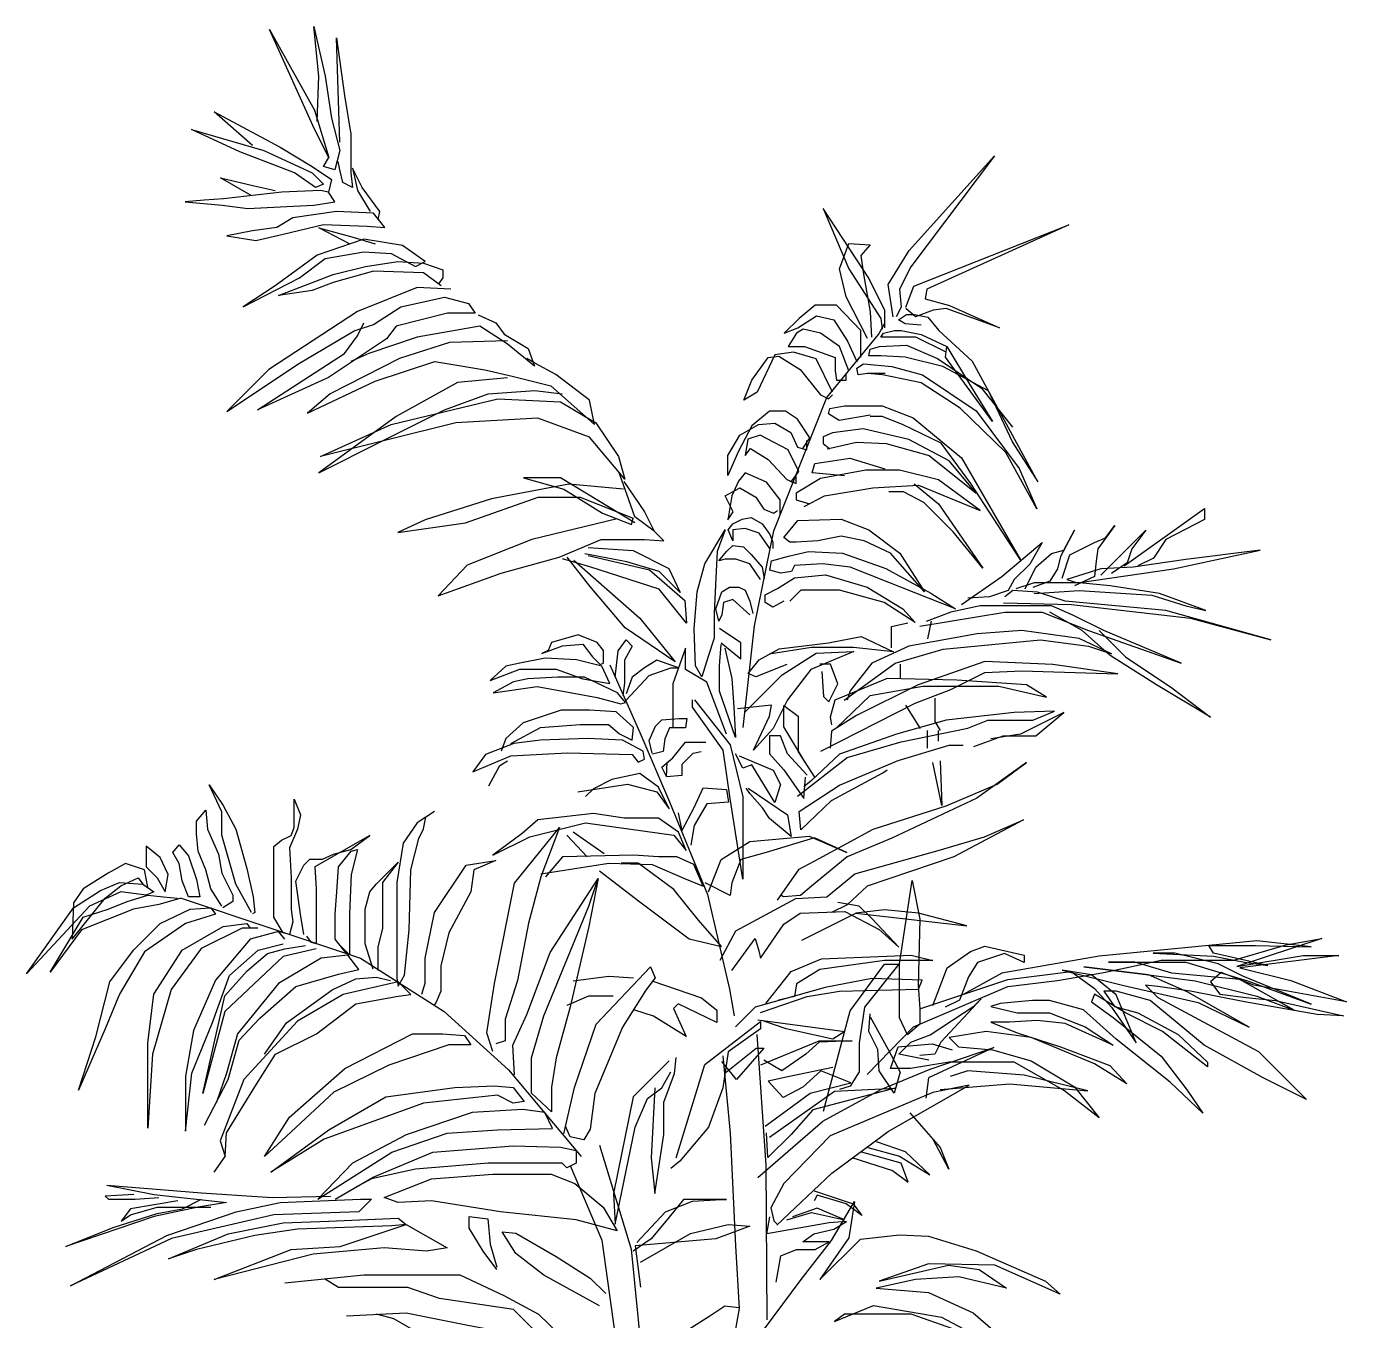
# Model space of a CAD drawing. Extents: x 1247 to 1648, y 79 to 779.
# Drawn here: x 1273.7 to 1623.8, y 436.1 to 779.1 of the extents above; entities that cross this region are included whole.
import ezdxf

# ---------------------------------------------------------------- set-up
doc = ezdxf.new("R2010")
doc.units = 0
doc.header["$LTSCALE"] = 0.9
doc.header["$MEASUREMENT"] = 0
doc.layers.add('3', color=3, linetype='CONTINUOUS')
doc.layers.add('7', color=7, linetype='CONTINUOUS')

msp = doc.modelspace()

# ---------------------------------------------------------------- linework, layer by layer
at = {"layer": '3'}
for points in [[(1338.16, 778.3), (1350.11, 756.94), (1353.88, 744.37), (1350.11, 751.91), (1338.16, 778.3)], [(1350.78, 753.96), (1351.2, 765.91), (1349.92, 779.14), (1352.91, 765.91), (1354.62, 754.81), (1356.76, 746.27), (1355.48, 741.15), (1352.49, 742.01), (1353.88, 744.37)], [(1356.76, 748.41), (1355.9, 776.15), (1358.04, 760.78), (1359.75, 750.54), (1359.75, 740.3), (1360.18, 736.46), (1357.61, 737.74), (1356.76, 741.15), (1356.33, 743.29)], [(1333.68, 747.55), (1323.43, 756.52), (1340.95, 747.13), (1349.49, 742.01), (1354.62, 738.59), (1353.77, 735.18), (1351.63, 735.6)], [(1317.45, 751.82), (1336.68, 746.27), (1349.49, 740.3), (1352.49, 737.31), (1350.35, 736.46), (1344.79, 740.3), (1330.27, 745.85), (1317.45, 751.82)], [(1503.48, 702.19), (1502.2, 710.72), (1507.76, 719.69), (1530.4, 744.87), (1508.18, 715.42), (1505.19, 709.44), (1505.62, 704.75), (1504.34, 702.19)], [(1333.24, 734.33), (1325.12, 739.02), (1334.09, 736.89), (1339.65, 735.61)], [(1367, 727.93), (1367.42, 730.06), (1362.72, 736.46), (1360.16, 741.58), (1361.44, 735.61), (1364.86, 730.06)], [(1351.63, 735.6), (1341.38, 735.18), (1325.99, 733.47), (1320.86, 733.04), (1315.74, 732.62), (1325.56, 731.76), (1332.4, 730.91), (1340.95, 731.34), (1349.92, 731.76), (1355.48, 732.62), (1353.77, 735.18)], [(1326.85, 723.65), (1334.54, 722.37), (1341.8, 724.08), (1352.49, 726.64), (1364.02, 726.22), (1368.72, 725.79), (1365.73, 729.63), (1355.9, 730.06), (1344.37, 728.35), (1340.09, 725.79), (1333.68, 724.93), (1326.85, 723.65)], [(1501.35, 699.23), (1501.35, 703.85), (1497.08, 712.38), (1484.98, 730.86), (1491.74, 714.87), (1500.28, 701.72), (1500.63, 698.87)], [(1359.32, 721.49), (1351.2, 725.76), (1360.6, 723.19), (1366.16, 721.49)], [(1506.9, 704.75), (1509.04, 710.3), (1550.06, 726.51), (1512.46, 709.44), (1512.03, 706.88), (1518.44, 705.18), (1531.69, 699.2), (1517.59, 704.32), (1514.17, 703.9), (1509.47, 702.19), (1506.9, 704.32)], [(1331.12, 704.84), (1346.07, 712.53), (1352.91, 717.65), (1363.17, 719.35), (1370.43, 718.93), (1376.84, 715.51), (1379.4, 716.79), (1373.42, 721.06), (1363.17, 722.77), (1350.77, 718.5), (1339.66, 710.39), (1331.12, 704.84)], [(1496.72, 696.39), (1491.03, 707.41), (1489.25, 714.87), (1491.74, 721.62), (1497.43, 721.27), (1494.94, 718.42), (1495.65, 713.45), (1497.43, 703.5), (1497.79, 696.74)], [(1383.66, 710.38), (1378.96, 713.79), (1365.72, 714.22), (1355.03, 711.23), (1349.48, 709.1), (1340.51, 707.82), (1355.03, 713.36), (1363.58, 715.5), (1372.13, 716.78), (1378.96, 716.35), (1384.09, 714.64), (1384.09, 712.51), (1382.93, 710.91)], [(1386.23, 709.52), (1377.26, 709.95), (1361.44, 703.55), (1337.94, 688.18), (1326.83, 677.09), (1346.06, 689.89), (1360.59, 698.43), (1365.72, 700.13), (1372.98, 704.83), (1384.52, 707.39), (1390.93, 705.68), (1392.64, 703.12), (1385.37, 703.12), (1371.7, 699.71), (1369.14, 696.29), (1353.75, 686.05), (1334.95, 677.51), (1358.03, 692.45), (1361.44, 697.15), (1363.15, 700.56)], [(1494.94, 691.41), (1494.94, 698.52), (1488.53, 705.27), (1482.84, 705.27), (1478.57, 701.72), (1474.65, 697.81), (1478.21, 699.23), (1483.2, 702.43), (1487.82, 701.36), (1491.38, 695.68), (1493.87, 690.34), (1494.58, 691.41)], [(1393.49, 702.69), (1398.19, 700.56), (1400.33, 697.57), (1406.74, 693.73), (1408.45, 689.04), (1401.18, 695.01), (1393.92, 699.71), (1377.26, 696.72), (1364.44, 692.45), (1359.74, 690.32)], [(1510.97, 699.96), (1506.7, 700.31), (1504.92, 701.38), (1507.05, 702.8), (1509.19, 702.8), (1512.75, 702.09), (1515.59, 698.54), (1524.49, 690.36), (1541.22, 659.44)], [(1491.74, 687.86), (1489.25, 694.25), (1484.26, 697.81), (1479.64, 698.87), (1477.86, 697.81), (1475.72, 694.25), (1479.99, 694.25), (1488.18, 691.41), (1488.18, 687.86), (1488.53, 685.37), (1491.03, 685.37), (1491.03, 687.14)], [(1517.37, 692.85), (1509.54, 696.76), (1505.27, 696.76), (1501.36, 696.76), (1500.29, 696.76), (1501, 697.83), (1503.85, 698.54), (1505.63, 698.54), (1510.97, 697.47), (1517.73, 694.27), (1523.78, 684.32), (1529.83, 674.37), (1517.37, 691.43), (1517.73, 694.27)], [(1401.22, 695.81), (1385.83, 695.39), (1372.59, 691.12), (1354.21, 681.73), (1348.23, 676.61), (1366.18, 685.14), (1381.99, 690.27), (1395.23, 688.13), (1402.5, 686.42), (1412.75, 683.86), (1424.29, 673.62), (1423.01, 680.02), (1414.04, 686.85), (1408.48, 689.84), (1406.34, 691.12)], [(1541.93, 658.37), (1535.17, 669.03), (1528.76, 682.54), (1516.66, 688.94), (1506.7, 691.43), (1500.29, 691.78), (1497.09, 691.78), (1497.44, 693.56), (1499.93, 694.27), (1507.05, 694.63), (1515.24, 691.07), (1526.98, 683.25), (1535.17, 672.94)], [(1487.41, 682.16), (1483.14, 691.05), (1477.09, 692.82), (1472.11, 692.11), (1467.48, 682.16), (1463.92, 680.03), (1466.06, 685.36), (1470.33, 691.4), (1473.18, 691.76), (1478.87, 688.2), (1484.21, 681.45), (1486.35, 680.38), (1487.41, 681.45)], [(1501.36, 687.16), (1496.73, 687.16), (1494.24, 686.81), (1493.88, 688.58), (1495.66, 689.65), (1503.14, 688.94), (1511.32, 686.81), (1525.56, 677.21), (1536.95, 661.93), (1541.58, 651.26), (1533.39, 666.19), (1521.29, 677.92), (1510.97, 684.67), (1500.65, 686.81), (1496.73, 687.16)], [(1401.22, 686), (1387.97, 684.72), (1371.73, 675.75), (1351.22, 660.82), (1368.31, 669.35), (1384.55, 677.46), (1396.09, 681.73), (1408.48, 682.58), (1415.75, 681.73)], [(1432.41, 659.11), (1423.01, 670.21), (1409.34, 675.33), (1387.54, 674.05), (1351.65, 665.09), (1370.45, 673.62), (1398.65, 680.45), (1415.32, 679.6), (1424.72, 674.05), (1430.7, 665.09), (1432.41, 659.11)], [(1479.6, 667.21), (1481.38, 670.05), (1478.17, 675.03), (1474.97, 677.16), (1470.7, 677.16), (1466.07, 673.25), (1462.51, 666.5), (1459.67, 660.1), (1459.67, 665.43), (1462.87, 670.76), (1467.85, 673.6), (1472.12, 673.96), (1476.39, 671.47), (1478.17, 667.56), (1480.66, 666.85), (1480.66, 669.34)], [(1497.42, 676.11), (1489.23, 674.69), (1486.38, 676.47), (1486.74, 677.89), (1490.65, 678.6), (1500.62, 678.6), (1508.8, 675.4), (1521.62, 664.74), (1537.28, 637.72), (1524.11, 657.98), (1516.28, 668.65), (1505.96, 673.62), (1500.62, 675.76), (1497.42, 675.76)], [(1485.99, 667.15), (1493.82, 668.93), (1501.65, 668.58), (1513.04, 665.38), (1525.5, 655.42), (1518.38, 663.95), (1507.7, 669.64), (1495.6, 672.49), (1487.42, 671.42), (1484.93, 670.35), (1484.93, 668.58), (1486.71, 667.15)], [(1476.39, 658.32), (1478.53, 661.16), (1475.68, 666.85), (1468.21, 670.76), (1465, 669.69), (1464.29, 665.43), (1465.72, 667.21), (1470.34, 664.36), (1475.33, 659.03), (1477.82, 657.96), (1477.82, 660.45)], [(1490.62, 660.04), (1482.08, 660.76), (1482.79, 663.24), (1487.42, 663.95), (1492.04, 664.67), (1501.3, 661.82)], [(1435.01, 647.52), (1415.35, 659.47), (1405.52, 659.47), (1416.21, 656.49), (1426.46, 650.08), (1434.15, 647.1), (1434.58, 648.8)], [(1432.06, 658.53), (1437.61, 650.42), (1440.18, 645.3), (1435.05, 649.14), (1432.91, 655.11), (1430.78, 661.09)], [(1473.53, 649.74), (1473.53, 653.65), (1469.97, 658.28), (1464.27, 660.76), (1462.5, 658.63), (1460.72, 654.72), (1459.65, 648.32), (1461.07, 650.46), (1458.94, 654.72), (1462.85, 656.85), (1467.12, 654.37), (1469.26, 651.17), (1471.75, 650.1), (1472.82, 650.81)], [(1479.94, 651.87), (1485.28, 654.71), (1498.09, 656.85), (1510.2, 657.56), (1526.57, 650.8), (1515.53, 658.98), (1505.21, 661.47), (1496.31, 661.47), (1484.21, 659.33), (1477.81, 655.42), (1477.81, 653.65), (1481.37, 652.58)], [(1432.02, 656.49), (1417.49, 657.77), (1396.98, 653.93), (1379.46, 648.38), (1372.19, 644.96), (1390.14, 647.52), (1409.37, 654.35), (1420.48, 654.35), (1434.58, 648.8)], [(1509.13, 657.91), (1515.53, 652.58), (1527.28, 635.52), (1519.45, 645.12), (1511.62, 652.94), (1506.28, 655.78), (1502.37, 655.78)], [(1564.73, 636.16), (1586.06, 651.32), (1586.06, 648.45), (1575.81, 643.13), (1572.53, 638.21), (1568.42, 636.16)], [(1430.31, 648.59), (1407.69, 643.16), (1390.6, 636.33), (1382.91, 628.22), (1399.57, 634.2), (1414.95, 638.47), (1426.06, 643.16), (1437.6, 643.16), (1442.73, 642.73), (1440.18, 645.3)], [(1470.82, 640.75), (1467.95, 644.84), (1464.26, 646.07), (1460.98, 645.66), (1460.98, 642.8), (1459.75, 645.66), (1460.98, 647.3), (1463.44, 648.53), (1465.9, 648.94), (1468.77, 647.3), (1470.82, 644.43), (1471.64, 642.39), (1471.64, 640.75)], [(1474.51, 643.62), (1478.21, 648.12), (1489.69, 648.53), (1497.07, 645.66), (1505.27, 639.52), (1511.83, 629.28), (1502.81, 639.52), (1495.84, 642.8), (1489.69, 644.03), (1483.54, 642.8), (1477.79, 642.39), (1476.15, 642.39), (1474.57, 643.68)], [(1451.14, 609.62), (1450.73, 619.45), (1451.55, 629.28), (1453.6, 636.65), (1458.93, 645.66), (1456.88, 639.93), (1456.47, 632.97), (1456.06, 623.55), (1456.06, 616.99), (1454.42, 612.08), (1452.78, 606.75), (1451.14, 609.62)], [(1538.49, 630.02), (1541.36, 635.75), (1545.46, 639.44), (1548.74, 640.26), (1551.61, 645.58), (1547.92, 638.62), (1547.1, 635.34), (1545.05, 632.07), (1540.54, 630.43)], [(1548.33, 632.89), (1550.38, 639.03), (1556.94, 642.31), (1559.81, 643.54), (1562.27, 646.81), (1557.76, 640.67), (1557.35, 637.39), (1556.94, 633.3), (1551.61, 630.84)], [(1558.58, 633.71), (1570.48, 645.58), (1566.78, 640.67), (1565.55, 636.98), (1561.45, 634.12)], [(1422.65, 641.03), (1434.61, 640.17), (1444.01, 635.48), (1447, 629.08), (1441.45, 634.62), (1432.9, 637.19), (1421.79, 639.32)], [(1468.36, 632.56), (1465.49, 636.65), (1461.8, 637.88), (1458.93, 637.88), (1457.29, 637.47), (1459.34, 639.93), (1460.98, 641.57), (1463.85, 641.16), (1465.9, 639.11), (1468.77, 635.83), (1469.28, 632.8)], [(1521.67, 625.92), (1532.34, 633.3), (1543, 642.31), (1539.72, 636.57), (1535.62, 632.48), (1533.98, 629.61), (1529.05, 627.97), (1523.31, 627.56)], [(1422.65, 638.89), (1438.88, 635.05), (1448.28, 626.94), (1448.71, 620.97), (1441.45, 629.93), (1423.07, 635.91), (1415.81, 638.04)], [(1418.8, 637.61), (1436.32, 622.25), (1445.72, 610.73), (1432.47, 619.69), (1423.07, 630.78), (1417.09, 638.47)], [(1473.69, 634.2), (1470.82, 635.01), (1471.23, 637.47), (1475.74, 638.7), (1481.08, 639.93), (1490.1, 639.52), (1501.58, 635.42), (1513.47, 628.87), (1520.04, 624.77), (1502.4, 631.74), (1492.15, 635.83), (1484.77, 636.65), (1477.38, 636.24), (1476.56, 634.6), (1473.69, 634.2)], [(1552.43, 631.66), (1577.86, 635.34), (1600.82, 640.26), (1581.14, 637.8), (1567.19, 635.75), (1558.58, 635.34), (1549.56, 632.48), (1552.43, 631.66)], [(1474.51, 626.82), (1471.64, 625.18), (1469.59, 626.41), (1469.59, 628.46), (1472.87, 630.1), (1477.38, 632.97), (1485.59, 633.79), (1496.66, 630.51), (1506.09, 624.77), (1509.37, 621.09), (1501.17, 626.41), (1489.28, 629.69), (1482.31, 629.69), (1479.03, 629.69), (1476.15, 626.82), (1476.15, 626.82)], [(1465.49, 623.14), (1460.98, 627.23), (1458.52, 626.41), (1458.11, 623.14), (1457.29, 621.5), (1456.47, 624.77), (1458.11, 629.28), (1460.16, 630.51), (1462.62, 630.51), (1464.26, 629.69), (1465.49, 626.82), (1466.31, 623.55)], [(1540.95, 628.79), (1552.84, 629.61), (1572.12, 628.38), (1581.14, 625.51), (1586.47, 624.29), (1574.17, 628.79), (1561.04, 630.84), (1552.84, 631.66), (1546.69, 631.66), (1540.95, 631.66), (1536.03, 630.02)], [(1532.75, 626.33), (1550.79, 625.92), (1582.37, 622.24), (1603.69, 616.5), (1575.81, 624.29), (1549.15, 626.74), (1541.77, 629.2), (1535.21, 629.61), (1533.16, 627.97)], [(1510.6, 620.19), (1533.16, 623.88), (1543, 623.88), (1555.3, 618.96), (1579.91, 610.36), (1559.4, 618.96), (1551.2, 623.06), (1545.46, 625.51), (1533.57, 625.51), (1526.59, 625.51), (1518.8, 623.88), (1512.24, 621.42)], [(1558.17, 618.96), (1565.14, 612), (1577.45, 603.81), (1587.7, 596.02), (1573.35, 604.62), (1561.04, 612.41), (1553.66, 618.96), (1545.05, 623.88)], [(1503.12, 614.37), (1503.12, 620.07), (1507.4, 621.02)], [(1513.58, 621.5), (1512.63, 616.75)], [(1410.4, 612.88), (1415.83, 614.97), (1421.26, 615.39), (1423.77, 612.05), (1425.86, 609.96), (1426.69, 610.38), (1426.69, 613.72), (1425.02, 615.8), (1420.01, 617.89), (1412.91, 615.8), (1412.07, 613.72), (1410.4, 612.88)], [(1429.81, 606.67), (1430.63, 613.64), (1432.68, 616.5), (1434.32, 614.86), (1432.27, 611.18), (1432.27, 605.03), (1431.86, 601.76)], [(1457.92, 615.77), (1463.15, 611.5), (1463.15, 615.77), (1457.45, 619.57)], [(1475.33, 610.03), (1467.13, 606.75), (1465.08, 607.57), (1467.95, 611.26), (1473.28, 614.12), (1486.41, 615.76), (1495.02, 617.4), (1503.63, 613.31), (1492.97, 614.53), (1481.9, 614.53), (1470.62, 612.69)], [(1490.49, 600.53), (1504.02, 610.36), (1516.74, 614.04), (1542.57, 616.5), (1555.29, 614.86), (1561.44, 612.81), (1552.83, 616.91), (1537.65, 618.96), (1525.76, 618.14), (1507.71, 614.86), (1497.87, 610.36), (1492.13, 602.98), (1491.31, 600.53)], [(1459.35, 591.55), (1454.12, 605.32), (1448.41, 608.65), (1448.41, 614.35), (1445.08, 604.85), (1445.08, 593.45)], [(1458.87, 614.35), (1460.77, 606.27), (1461.25, 598.67), (1461.73, 590.6), (1457.45, 602.95), (1457.45, 609.6), (1457.92, 615.3)], [(1464.12, 597.27), (1474.1, 607.25), (1483.14, 612.95), (1493.13, 613.42), (1481.71, 608.67), (1475.53, 600.6), (1471.73, 593), (1466.49, 587.3), (1470.77, 596.32), (1471.25, 599.17), (1462.21, 598.22)], [(1396.62, 605.79), (1404.56, 608.71), (1414.16, 608.71), (1421.26, 606.21), (1428.36, 604.96), (1426.27, 609.55), (1419.59, 611.21), (1411.24, 611.63), (1404.56, 610.38), (1400.8, 609.55), (1396.62, 605.79)], [(1432.68, 600.53), (1438.83, 607.08), (1444.57, 609.13), (1446.62, 609.13), (1440.88, 611.18), (1437.6, 609.13), (1434.32, 606.67), (1432.68, 602.17)], [(1484.56, 608.17), (1485.03, 601.52), (1486.46, 600.1), (1488.84, 604.85), (1486.93, 610.07), (1484.08, 610.07)], [(1484.34, 587.01), (1509.36, 599.71), (1518.79, 603.39), (1527.81, 607.9), (1537.65, 608.31), (1563.08, 607.49), (1545.86, 609.95), (1527.81, 610.77), (1510.18, 604.62), (1493.77, 596.43), (1487.21, 592.33), (1486.8, 587.83)], [(1505.5, 606.3), (1505.5, 610.1)], [(1397.46, 602.45), (1409.15, 604.12), (1418.34, 602.45), (1425.02, 601.2), (1431.29, 599.53), (1432.54, 599.95), (1430.45, 602.45), (1421.68, 606.63), (1414.58, 606.63), (1406.64, 606.21), (1402.88, 605.37), (1397.46, 602.45)], [(1488.44, 593.15), (1497.46, 601.75), (1511.41, 604.21), (1531.5, 604.21), (1544.21, 601.34), (1538.88, 604.62), (1520.43, 605.85), (1501.97, 606.26), (1488.03, 600.53), (1486.8, 596.02), (1487.21, 593.97)], [(1450.8, 600.6), (1460.31, 588.72), (1463.64, 574.95), (1463.64, 553.09), (1460.31, 574.47), (1458.41, 587.3), (1450.32, 598.7), (1450.32, 600.6)], [(1480.28, 583.95), (1474.57, 593.45), (1474.57, 599.15), (1478.37, 596.3), (1478.37, 586.8), (1482.65, 580.15)], [(1510.73, 593), (1506.92, 599.17)], [(1514.53, 601.07), (1514.53, 594.9), (1515.96, 592.52)], [(1402.11, 589.08), (1410.04, 593.25), (1420.48, 594.08), (1428, 594.08), (1430.92, 591.58), (1434.27, 589.91), (1434.68, 593.25), (1430.09, 597.42), (1422.99, 597.84), (1415.47, 597.84), (1405.45, 594.5), (1400.85, 590.33), (1399.6, 586.99)], [(1439.64, 586.52), (1438.81, 589.86), (1440.48, 593.61), (1442.15, 595.28), (1446.74, 595.7), (1448.83, 595.7), (1448.41, 593.19), (1444.24, 593.19), (1442.98, 590.27), (1442.57, 586.94), (1439.72, 586.22)], [(1478.19, 575.13), (1491.31, 585.37), (1505.66, 589.47), (1523.3, 593.15), (1528.63, 595.2), (1535.6, 595.2), (1540.52, 595.2), (1546.27, 597.66), (1535.6, 597.25), (1517.56, 595.2), (1504.43, 591.51), (1489.26, 586.19), (1481.88, 579.23), (1479.83, 577.59)], [(1524.94, 588.24), (1532.73, 591.11), (1541.34, 591.11), (1548.73, 597.25), (1537.24, 591.51), (1529.45, 590.29)], [(1512.63, 587.77), (1512.63, 592.52)], [(1515.48, 592.52), (1515.48, 589.67)], [(1392.08, 581.57), (1402.11, 585.74), (1417.14, 586.58), (1434.27, 586.16), (1435.94, 584.07), (1437.61, 584.91), (1437.19, 586.99), (1431.76, 589.91), (1422.57, 590.33), (1410.04, 589.91), (1402.94, 589.08), (1395.42, 586.16), (1392.08, 581.57)], [(1443.4, 580.26), (1442.15, 582.77), (1445.07, 585.27), (1448.41, 589.44), (1453.84, 589.44)], [(1480.75, 580.62), (1475.52, 586.32), (1473.62, 591.07), (1470.76, 591.07), (1470.76, 586.32), (1474.57, 582.05), (1479.8, 574.45), (1480.28, 580.15)], [(1479.01, 566.12), (1479.01, 566.12), (1478.6, 571.03), (1489.26, 578), (1504.84, 584.55), (1518.38, 588.65), (1522.07, 588.65)], [(1443.4, 580.26), (1447.58, 580.68), (1447.58, 583.6), (1450.5, 586.52), (1452.59, 586.94)], [(1443.4, 580.26), (1443.61, 584.02), (1445.07, 585.27)], [(1462.67, 585.79), (1471.71, 581.99), (1473.61, 578.19), (1472.18, 573.44), (1466, 583.42), (1463.62, 582.47), (1461.72, 586.27)], [(1396.26, 577.82), (1399.18, 583.24), (1401.27, 584.49)], [(1419.92, 576.21), (1433.05, 578.26), (1440.84, 576.21), (1444.12, 571.71), (1441.25, 577.44), (1436.33, 581.13), (1428.95, 579.49), (1424.03, 577.03), (1421.97, 574.98)], [(1472.83, 547.54), (1478.57, 555.73), (1483.9, 558.6), (1498.26, 566.38), (1517.53, 572.52), (1531.06, 578.26), (1538.86, 583.99), (1525.73, 574.57), (1503.18, 563.92), (1491.28, 559.01), (1481.85, 551.23), (1478.98, 548.77), (1474.47, 548.36), (1473.75, 548.86)], [(1479.01, 566.12), (1487.21, 573.9), (1500.74, 581.27), (1501.97, 582.09)], [(1515.96, 584.45), (1516.44, 572.57), (1514.06, 583.97)], [(1333.41, 544.27), (1329.23, 551.78), (1325.47, 564.71), (1325.47, 570.96), (1322.13, 578.05), (1325.89, 572.63), (1329.23, 566.37), (1332.15, 555.95), (1333.83, 548.44), (1334.24, 544.27), (1333.61, 543.91)], [(1341.78, 538.82), (1339.28, 542.99), (1339.28, 549.67), (1339.28, 557.18), (1339.28, 561.76), (1341.37, 563.43), (1343.87, 564.68), (1344.71, 566.77), (1344.71, 574.28), (1346.38, 570.11), (1345.54, 566.35), (1343.45, 561.35), (1343.87, 553.42), (1343.87, 545.08), (1344.29, 541.74), (1343.45, 538.4), (1340.53, 539.24)], [(1446.51, 570.65), (1447.46, 565.9), (1450.79, 572.07), (1453.16, 577.3), (1459.35, 576.82), (1459.82, 573.5), (1454.12, 573.02), (1450.79, 567.32), (1449.83, 562.09)], [(1465.05, 577.24), (1475.51, 570.12), (1476.46, 564.42), (1470.76, 569.17), (1468.85, 572.02), (1465.52, 575.82), (1464.57, 577.24)], [(1325.47, 545.94), (1322.55, 550.52), (1321.3, 555.53), (1319.21, 560.54), (1318.79, 565.12), (1318.79, 568.46), (1321.3, 571.38), (1321.71, 566.37), (1324.64, 559.7), (1325.47, 554.7), (1328.4, 548.86), (1328.4, 547.19), (1325.75, 545.5)], [(1381.9, 570.98), (1377.31, 568.06), (1373.55, 562.63), (1371.88, 552.21), (1371.88, 538.02), (1371.88, 530.1), (1371.88, 526.76), (1372.3, 524.68), (1373.97, 527.6), (1375.22, 539.69), (1375.64, 555.54), (1377.73, 563.89), (1378.98, 566.39), (1379.61, 569.52)], [(1397.37, 559.42), (1407.21, 564.33), (1421.97, 568.02), (1445.35, 564.74), (1448.63, 560.65), (1446.58, 565.56), (1441.25, 569.25), (1432.23, 569.25), (1424.03, 570.48), (1409.26, 568.84), (1405.16, 565.15), (1397.37, 559.42)], [(1457.65, 531.57), (1461.76, 539.35), (1477.75, 547.95), (1485.95, 548.36), (1493.33, 554.5), (1515.48, 560.65), (1527.78, 564.33), (1538.04, 568.84), (1519.58, 559.01), (1496.62, 551.23), (1491.28, 546.31), (1487.18, 544.26)], [(1347.21, 538.4), (1346.38, 543.83), (1345.13, 552.59), (1347.21, 556.76), (1348.88, 558.43), (1352.23, 558.43), (1355.15, 559.68), (1359.74, 560.93), (1364.76, 564.68), (1350.14, 556.34), (1350.55, 550.5), (1350.55, 541.32), (1350.55, 535.9), (1349.3, 536.32), (1348.05, 537.99)], [(1397.37, 507.4), (1395.73, 512.31), (1397.78, 525.42), (1403.11, 552.04), (1415, 566.79), (1410.08, 553.68), (1406.8, 541.4), (1403.93, 526.24), (1400.65, 516), (1400.65, 510.27), (1398.19, 509.45)], [(1417.03, 564.71), (1422.36, 558.97)], [(1426.87, 559.79), (1418.67, 565.53)], [(1454.59, 549.74), (1457.92, 558.29), (1465.53, 563.04), (1481.23, 564.47), (1491.22, 560.19), (1482.65, 564), (1469.81, 560.19), (1463.15, 558.29), (1460.77, 552.12), (1460.3, 548.79), (1453.64, 552.12)], [(1310.44, 549.69), (1311.27, 554.28), (1309.18, 558.87), (1305.43, 561.79), (1305.43, 556.36), (1308.35, 553.44), (1310.44, 549.69)], [(1316.7, 548.44), (1315.03, 552.61), (1314.2, 557.2), (1312.53, 560.12), (1314.2, 562.2), (1316.7, 559.28), (1318.79, 553.03), (1319.63, 548.44), (1316.7, 548.44)], [(1358.51, 533.44), (1355.59, 537.19), (1355.59, 543.86), (1356.01, 549.7), (1356.43, 556.38), (1359.77, 560.55), (1361.44, 560.97), (1359.77, 554.29), (1359.35, 543.86), (1359.35, 537.61), (1359.35, 533.02), (1357.05, 535.31)], [(1305.84, 550.94), (1305.01, 555.53), (1300, 557.2), (1295.4, 554.7), (1288.72, 550.52), (1286.21, 546.77), (1285.8, 537.18), (1294.57, 548.02), (1298.74, 551.36), (1303.34, 553.44), (1304.59, 551.78)], [(1365.61, 529.26), (1363.53, 535.94), (1363.53, 545.11), (1364.78, 549.7), (1366.45, 551.79), (1372.3, 557.63), (1368.12, 552.21), (1368.12, 545.53), (1368.12, 540.11), (1366.87, 535.1), (1366.87, 528.85)], [(1378.56, 522.59), (1379.4, 525.51), (1379.4, 532.18), (1381.9, 544.28), (1390.26, 556.79), (1398.19, 558.05), (1392.34, 555.54), (1391.51, 549.7), (1385.66, 538.86), (1383.57, 530.1), (1383.57, 523.42), (1382.32, 520.5), (1381.78, 519.67)], [(1410.08, 554.5), (1428.13, 557.37), (1439.61, 556.96), (1448.22, 553.27), (1453.14, 551.23), (1450.68, 556.96), (1446.17, 559.01), (1441.25, 559.01), (1434.69, 559.42), (1415.82, 559.01), (1411.31, 553.68), (1411.31, 553.68)], [(1425.64, 555.29), (1436.31, 547.1), (1449.43, 537.27), (1458.04, 535.22), (1451.89, 542.18), (1445.33, 550.37), (1435.9, 557.34), (1431.39, 557.34)], [(1403.11, 501.26), (1402.7, 509.04), (1406.39, 517.23), (1412.54, 533.61), (1425.26, 553.27), (1422.79, 540.58), (1417.87, 519.28), (1414.18, 505.76), (1412.95, 497.98), (1412.95, 491.42)], [(1412.95, 491.42), (1407.62, 496.34), (1407.62, 505.76), (1410.9, 516.82), (1422.79, 545.9), (1425.26, 553.27)], [(1305.43, 548.86), (1298.74, 549.69), (1290.39, 545.94), (1273.68, 528), (1286.21, 545.52), (1293.31, 550.11), (1298.33, 552.19), (1304.59, 551.78), (1307.51, 549.69), (1305.43, 548.86)], [(1507.29, 511.79), (1505.23, 516.29), (1505.23, 530.63), (1508.52, 552.75), (1510.57, 542.51), (1510.16, 524.89), (1510.57, 518.75), (1510.57, 514.65), (1507.29, 511.79)], [(1314.68, 548.01), (1308.77, 546.35), (1302.08, 545.1), (1288.3, 539.68), (1279.95, 528.42), (1288.72, 543.02), (1295.4, 545.1), (1300.41, 547.19), (1305.84, 548.86), (1310.02, 548.44), (1313.78, 548.02)], [(1460.77, 528.84), (1466.96, 537.39), (1467.91, 534.07), (1468.38, 532.17), (1474.57, 541.19), (1478.85, 544.04), (1490.74, 544.52), (1499.78, 539.77), (1505.01, 535.02), (1497.87, 542.62), (1494.54, 545.94), (1488.84, 546.89)], [(1323.8, 543.85), (1315.87, 541.35), (1305.01, 533.84), (1298.33, 522.58), (1294.57, 513.4), (1287.47, 497.13), (1292.06, 511.31), (1295.82, 525.91), (1302.08, 534.26), (1309.18, 541.35), (1317.12, 545.1), (1322.55, 545.52), (1323.8, 543.85)], [(1479.32, 536.92), (1493.59, 544.04), (1502.15, 543.09), (1523.08, 540.72), (1510.24, 544.04), (1501.2, 544.99), (1493.59, 544.04)], [(1335.08, 540.1), (1330.9, 540.1), (1320.04, 534.67), (1312.11, 523.83), (1307.1, 506.73), (1305.84, 487.12), (1305.84, 509.65), (1307.51, 522.58), (1315.03, 534.26), (1325.89, 540.51), (1332.15, 541.35), (1332.99, 540.1)], [(1342.2, 537.15), (1340.53, 539.24), (1333.01, 537.15), (1323.83, 526.31), (1317.98, 512.96), (1315.89, 500.86), (1315.89, 486.26), (1317.56, 501.7), (1322.99, 515.05), (1327.58, 527.56), (1335.1, 534.23), (1341.78, 535.9), (1341.78, 535.9)], [(1496.62, 501.28), (1508.92, 513.97), (1533.94, 524.62), (1547.06, 526.26), (1559.37, 528.31), (1574.54, 531.59), (1593.81, 531.59), (1607.76, 535.68), (1617.19, 537.32), (1594.64, 529.95), (1612.27, 532.81), (1621.7, 532.81), (1595.46, 529.54), (1608.99, 526.26), (1623.75, 520.53), (1608.17, 523.39), (1599.15, 525.03), (1590.53, 528.31), (1587.66, 525.85), (1590.12, 522.57), (1597.1, 521.76), (1604.89, 520.94), (1622.93, 516.84), (1615.96, 517.25), (1596.69, 520.53), (1582.33, 523.39), (1573.72, 524.62), (1570.44, 525.03), (1573.72, 521.76), (1600.38, 507.42), (1613.09, 494.72), (1601.61, 500.46), (1586.02, 509.06), (1571.67, 520.94), (1562.65, 523.39), (1559.37, 523.39), (1562.24, 519.3), (1568.39, 517.66), (1579.05, 511.92), (1586.84, 504.55), (1586.84, 503.32), (1574.95, 512.74), (1565.11, 517.66), (1556.9, 522.57), (1556.08, 520.53), (1561.83, 516.43), (1574.54, 506.19), (1581.51, 497.18), (1585.61, 491.04), (1577, 499.23), (1562.65, 510.7), (1554.03, 518.48), (1545.01, 520.94), (1540.5, 520.94), (1531.89, 520.12), (1529.43, 519.3), (1536.4, 517.66), (1545.01, 517.66), (1554.44, 513.97), (1561.83, 509.06), (1549.11, 514.79), (1541.73, 515.61), (1534.35, 515.2), (1529.43, 515.2), (1536.4, 512.33), (1547.88, 508.65), (1561.01, 503.73), (1565.52, 498.82), (1556.9, 504.14), (1540.09, 511.11), (1528.2, 512.74), (1518.35, 511.11), (1520.82, 508.65), (1529.84, 507.83), (1540.09, 504.96), (1551.57, 498), (1558.14, 489.81), (1548.7, 497.18), (1535.58, 504.55), (1526.56, 504.55), (1518.35, 504.55), (1508.1, 502.91), (1502.77, 502.91), (1504.82, 508.65), (1513.84, 509.47), (1519.17, 507.83)], [(1510.57, 518.75), (1533.94, 526.53), (1550.76, 528.58), (1556.91, 524.07), (1561.42, 519.16), (1567.98, 509.74), (1562.65, 522.44), (1556.09, 527.76), (1548.3, 528.99), (1564.7, 524.89), (1584.39, 520.39), (1597.92, 513.83), (1581.52, 523.26), (1571.26, 527.76), (1554.04, 529.81), (1571.26, 527.76), (1583.57, 526.12), (1599.97, 522.03), (1609.81, 518.34), (1595.46, 526.53), (1577.41, 528.17), (1567.57, 531.04), (1560.6, 531.04), (1581.11, 531.04), (1597.51, 526.12), (1614.32, 519.98), (1596.28, 527.35), (1589.72, 530.63), (1578.23, 533.49), (1572.49, 533.49), (1588.49, 532.68), (1596.69, 531.04), (1602.84, 530.22), (1588.49, 533.49), (1587.26, 535.54), (1599.56, 535.54), (1614.32, 535.13), (1599.97, 536.77), (1558.14, 532.68), (1532.3, 528.17), (1522.25, 522.64)], [(1350.55, 534.65), (1341.78, 532.57), (1326.33, 517.97), (1320.48, 496.28), (1326.33, 522.14), (1332.18, 528.81), (1337.61, 533.4), (1342.2, 534.65), (1347.66, 535.49)], [(1320.92, 487.89), (1327.19, 499.99), (1330.11, 510.41), (1335.54, 516.25), (1345.14, 524.6), (1356.42, 527.93), (1361.85, 529.18), (1358.93, 532.94), (1351.83, 532.1), (1340.55, 525.43), (1329.69, 512.08), (1326.77, 501.65), (1324.05, 493.94)], [(1469.79, 520.1), (1476.45, 528.65), (1484.53, 531.98), (1508.31, 532.93), (1514.02, 531.5), (1501.18, 531.5), (1484.06, 529.13), (1477.87, 525.33), (1477.4, 522), (1473.12, 521.05)], [(1514.02, 519.63), (1517.83, 529.6), (1524.01, 533.88), (1527.81, 535.3), (1538.28, 532.93), (1538.28, 531.03), (1533.05, 533.4), (1525.91, 531.03), (1523.53, 527.23), (1521.15, 521.05), (1517.35, 519.15)], [(1416.19, 485.6), (1419.06, 497.89), (1424.8, 514.68), (1439.16, 529.84), (1440.39, 526.97), (1437.93, 523.69), (1431.77, 513.86), (1424.39, 496.25), (1423.16, 486.83), (1421.52, 483.96), (1417.83, 484.78), (1416.6, 487.65)], [(1485.01, 491.6), (1492.14, 518.2), (1501.18, 530.55), (1504.98, 530.55), (1495.95, 519.15), (1494.52, 509.65), (1494.52, 502.05), (1492.14, 498.25), (1489.29, 497.3)], [(1323.43, 475.38), (1326.35, 479.55), (1326.77, 485.8), (1334.7, 498.73), (1339.71, 506.66), (1350.57, 512.08), (1361.02, 520.01), (1372.29, 522.09), (1375.63, 522.51), (1372.29, 525.85), (1357.67, 522.51), (1345.56, 515.42), (1331.36, 499.99), (1325.1, 483.72), (1326.35, 479.55)], [(1336.79, 506.66), (1342.64, 515), (1354.75, 523.76), (1361.02, 526.68), (1366.44, 527.1), (1370.2, 526.26)], [(1418.65, 526.15), (1428.08, 527.38), (1434.64, 526.97)], [(1439.57, 526.15), (1452.69, 521.65), (1456.79, 518.37), (1456.79, 515.09), (1446.54, 520.01), (1445.31, 518.78), (1448.59, 511.41), (1439.98, 516.73), (1435.05, 518.37)], [(1468.36, 517.72), (1480.73, 522), (1489.29, 523.43), (1510.22, 523.9), (1511.17, 526.28), (1497.85, 526.75), (1485.48, 524.38), (1466.93, 519.15), (1461.7, 513.92)], [(1429.31, 522.05), (1422.75, 522.05), (1417.01, 519.6)], [(1512.96, 505.1), (1505, 506.69), (1508.18, 509.87), (1513.36, 511.86), (1524.9, 519.41), (1526.89, 521.4), (1516.14, 509.87), (1514.55, 506.69), (1510.57, 506.3)], [(1446, 479.25), (1453.61, 503.95), (1468.36, 515.35), (1468.36, 513.45), (1459.8, 507.27), (1458.37, 497.77), (1454.57, 487.32), (1446.96, 478.3), (1444.58, 476.4)], [(1467.6, 515.84), (1490.68, 512.66), (1487.49, 510.67), (1475.16, 513.45), (1469.19, 515.44)], [(1497.44, 516.63), (1502.22, 507.89), (1505.4, 501.92), (1503.81, 496.36), (1499.83, 502.32), (1499.43, 507.89), (1497.04, 512.66), (1497.44, 517.43)], [(1336.79, 479.55), (1343.47, 489.97), (1358.09, 502.91), (1376.05, 512.08), (1383.99, 512.08), (1389.83, 511.67), (1391.5, 509.16), (1385.66, 509.16), (1369.79, 503.74), (1355.17, 496.65), (1342.64, 484.97), (1336.79, 479.55)], [(1459.24, 501.92), (1467.2, 508.28), (1469.19, 508.28), (1462.02, 499.94), (1458.05, 504.71)], [(1467.65, 473.97), (1484.91, 488.91), (1500.26, 497.34), (1513.3, 502.7), (1530.18, 508.45), (1512.92, 500.41), (1512.15, 495.04)], [(1468.39, 503.91), (1483.91, 510.27), (1492.67, 510.27), (1483.91, 509.87), (1480.33, 506.69), (1473.96, 502.32), (1469.19, 505.1)], [(1444.1, 504.9), (1434.59, 495.4), (1429.36, 469.75), (1429.83, 461.67), (1435.07, 487.32), (1438.39, 494.92), (1442.2, 497.77), (1444.58, 502.05)], [(1440.3, 497.77), (1439.35, 479.25), (1440.3, 469.75), (1442.68, 485.42), (1442.68, 493.97), (1445.53, 501.57), (1446, 505.85)], [(1469.59, 487.62), (1477.15, 493.18), (1481.52, 496.36), (1492.27, 499.14), (1484.31, 502.32), (1479.53, 497.95), (1474.36, 495.17), (1470.38, 499.54)], [(1487.49, 503.12), (1475.55, 500.73), (1470.38, 499.54)], [(1515.99, 497.34), (1534.4, 498.87), (1555.12, 496.96), (1538.24, 501.17), (1523.28, 502.32), (1518.67, 500.79)], [(1338.46, 475.38), (1353.92, 486.64), (1368.95, 495.4), (1387.33, 497.9), (1397.77, 498.32), (1402.78, 497.9), (1405.7, 494.15), (1402.78, 493.73), (1398.6, 495.81), (1378.97, 493.73), (1352.66, 484.13), (1338.46, 475.38)], [(1470.7, 484.65), (1487.96, 496.91), (1504.08, 497.68), (1482.21, 491.93), (1476.45, 485.42), (1470.32, 479.29), (1469.93, 485.8)], [(1472.64, 461.33), (1487.22, 475.12), (1502.18, 486.23), (1523.66, 498.49), (1514.07, 496.57), (1486.83, 485.08), (1474.56, 472.44), (1471.1, 465.92), (1471.87, 462.48), (1472.64, 461.71)], [(1350.99, 468.25), (1370.62, 480.76), (1385.24, 485.77), (1398.61, 486.6), (1413.22, 487.02), (1411.14, 491.19), (1405.29, 492.02), (1391.92, 491.19), (1374.38, 485.35), (1360.18, 477.84), (1350.99, 468.25)], [(1507.91, 491.17), (1515.97, 481.97), (1518.27, 476.22), (1514.05, 484.27)], [(1496.79, 481.97), (1505.23, 479.67), (1513.28, 474.69), (1506.76, 480.82), (1499.09, 483.5)], [(1355.59, 468.25), (1365.61, 474.09), (1381.48, 480.76), (1402.78, 482.43), (1415.31, 482.01), (1419.49, 481.18), (1419.49, 477.84), (1416.98, 476.59), (1415.73, 477.84), (1396.1, 477.84), (1376.89, 476.17), (1365.19, 473.67), (1360.6, 471.17)], [(1492.57, 479.29), (1503.31, 475.84), (1507.53, 472.78), (1505.61, 477.76), (1494.87, 480.82)], [(1368.54, 468.66), (1381.07, 473.67), (1397.35, 474.92), (1412.81, 474.92), (1419.07, 472.42), (1426.59, 466.16), (1430.35, 459.9), (1419.49, 462.82), (1399.44, 464.91), (1381.07, 467.83), (1372.29, 467.41), (1368.54, 468.66)], [(1295.03, 472), (1307.56, 469.5), (1326.77, 467.41), (1319.25, 466.16), (1307.56, 463.66), (1284.17, 455.73), (1296.7, 460.74), (1308.39, 464.49), (1315.08, 465.74), (1320.09, 468.25)], [(1302.13, 469.5), (1294.61, 469.08), (1295.45, 468.25), (1302.55, 468.25), (1308.81, 468.66)], [(1295.03, 472), (1320.09, 469.92), (1338.88, 468.66), (1354.34, 469.08)], [(1482.59, 470.48), (1492.95, 467.03), (1495.25, 463.96), (1491.03, 467.03), (1483.36, 469.33), (1482.59, 467.79)], [(1285.42, 445.31), (1310.9, 458.65), (1329.28, 464.91), (1340.97, 467.41), (1362.27, 468.25), (1365.19, 468.25), (1361.85, 464.91), (1339.3, 464.08), (1312.15, 457.82), (1285.42, 445.31)], [(1313.82, 467.83), (1301.29, 465.74), (1298.79, 462.41), (1301.29, 464.08), (1308.39, 466.16), (1322.59, 466.16)], [(1435.54, 456.81), (1443.15, 464.89), (1450.29, 467.74), (1457.9, 468.21), (1459.32, 468.21), (1447.91, 468.21), (1444.1, 463.46), (1439.35, 457.76), (1434.59, 454.44)], [(1466.82, 430.47), (1479.1, 446.94), (1487.16, 457.29), (1493.29, 467.63), (1491.76, 458.05), (1484.09, 446.94), (1494.83, 457.67), (1505.19, 458.82), (1512.86, 458.44), (1525.52, 454.6), (1543.93, 446.56), (1547.77, 443.11), (1530.51, 450.77), (1512.86, 451.16), (1499.82, 446.56), (1518.23, 450.77), (1526.29, 449.62), (1533.57, 444.64), (1520.91, 447.71), (1509.41, 446.94), (1499.05, 444.64), (1512.86, 443.49), (1524.75, 438.13), (1547.38, 418.59)], [(1475.3, 462.81), (1481.83, 464.73), (1490.65, 462.81), (1483.36, 465.88), (1476.84, 463.58)], [(1311.32, 452.4), (1327.19, 459.07), (1341.81, 461.99), (1353.92, 462.41), (1372.29, 463.24), (1374.38, 461.57), (1370.62, 461.16), (1345.56, 460.32), (1334.29, 458.65), (1318.83, 454.9), (1311.32, 452.4)], [(1398.45, 449.61), (1394.79, 454.49), (1391.12, 460.58), (1391.12, 463.63), (1396.01, 463.02), (1396.62, 456.31), (1398.45, 450.22)], [(1472.49, 446.23), (1473.74, 453.26), (1477.88, 454.92), (1482.86, 454.92), (1486.59, 456.99), (1484.1, 456.99), (1479.54, 456.99), (1482.44, 459.06), (1487.83, 460.3), (1491.15, 462.37), (1486.59, 461.96), (1474.57, 459.89), (1470.01, 459.06), (1470.84, 463.61)], [(1323.43, 446.97), (1343.89, 454.9), (1356.84, 455.73), (1374.38, 461.57), (1385.24, 455.32), (1379.81, 454.48), (1368.54, 455.32), (1349.74, 453.65), (1323.43, 446.97)], [(1425.65, 439.96), (1410.88, 448.15), (1403.5, 453.89), (1399.81, 459.62), (1403.5, 459.21), (1414.16, 453.07), (1423.19, 447.33), (1427.29, 443.24)], [(1436.49, 451.59), (1449.81, 459.19), (1459.8, 461.56), (1465.51, 461.09), (1456.47, 457.76), (1435.07, 455.86), (1436.49, 444.94)], [(1342.25, 446.09), (1363.14, 448.18), (1388.61, 448.18), (1400.31, 442.76), (1409.5, 437.75), (1423.7, 423.98), (1428.71, 418.98), (1428.71, 415.22), (1419.52, 422.32), (1411.58, 430.24), (1402.81, 439), (1383.18, 441.92), (1374.83, 444.84), (1356.45, 444.84), (1352.69, 447.14)], [(1358.54, 437.33), (1374.41, 438.17), (1390.7, 434.83), (1408.66, 431.49), (1416.6, 426.9), (1415.76, 424.82), (1399.47, 431.91), (1376.92, 433.16), (1371.07, 436.5), (1366.48, 437.75)], [(1438.36, 426.45), (1447.38, 432.59), (1455.18, 437.5), (1458.87, 439.96), (1462.56, 439.55)], [(1519.38, 433.91), (1508.25, 437.75), (1490.61, 437.75), (1487.92, 435.83), (1498.28, 440.04), (1516.31, 436.98), (1527.82, 430.85)]]:
    msp.add_lwpolyline(points, dxfattribs=at)
at = {"layer": '7'}
for points in [[(1463.72, 593.32), (1466.71, 620.21), (1471.84, 645.39), (1485.94, 680.81), (1499.61, 697.45), (1501.32, 700.44)], [(1428.37, 609.88), (1436.3, 591.94), (1444.24, 573.59), (1454.26, 548.98), (1460.11, 523.95), (1461.36, 516.86)], [(1314.68, 548.01), (1362.29, 532.16), (1384.43, 517.97), (1401.55, 502.54), (1420.76, 479.6)], [(1467.41, 511.92), (1469.79, 477.24), (1469.98, 436.28)], [(1458.37, 506.22), (1460.28, 485.79), (1461.7, 455.86)], [(1425.64, 482.55), (1434.04, 454.99), (1437.63, 418.44), (1437.03, 372.3), (1432.24, 350.13)], [(1417.84, 477.16), (1426.24, 457.39), (1432.24, 414.25), (1428.64, 379.49), (1425.04, 357.92)], [(1461.7, 455.86), (1462.65, 439.24), (1459.8, 423.09), (1459.32, 412.64)]]:
    msp.add_lwpolyline(points, dxfattribs=at)

doc.saveas('drawing.dxf')
